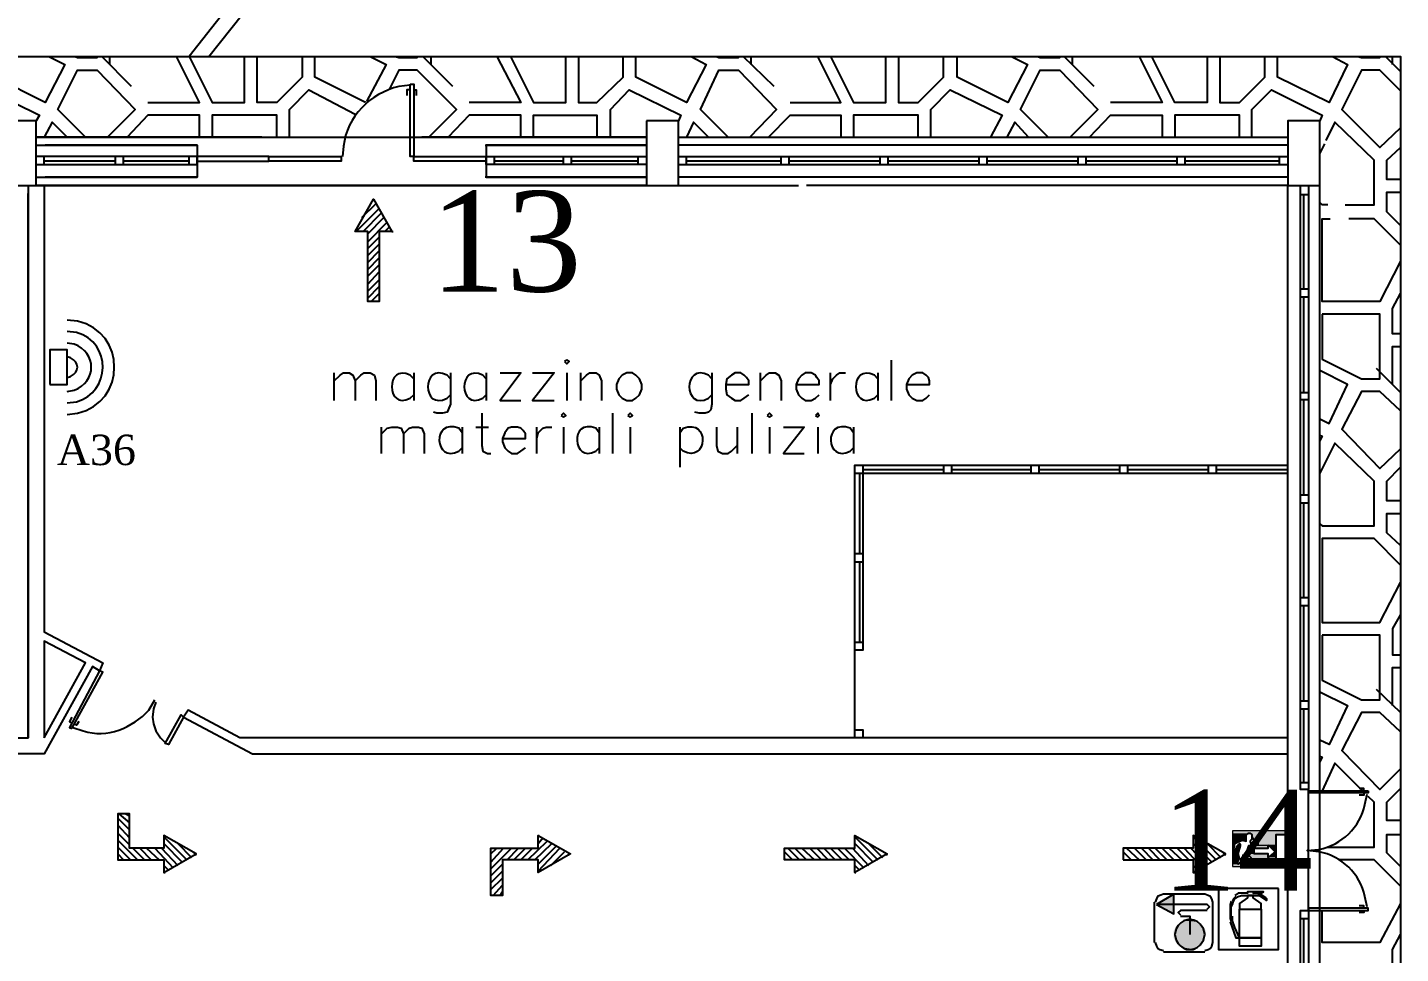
# Model space of a CAD drawing. Header units: millimetres. Extents: x 2592 to 5194, y 1172 to 2359.
# Drawn here: x 2599.987 to 2600.981, y 1177.93 to 1178.601 of the extents above; entities that cross this region are included whole.
import ezdxf

# ---------------------------------------------------------------- set-up
doc = ezdxf.new("R2010")
doc.units = ezdxf.units.MM
for name, color, linetype in [('PDF _Geometria', 7, 'Continuous'), ('PDF _Riempimenti solidi', 3, 'Continuous'), ('PDF _Testo', 7, 'Continuous')]:
    doc.layers.add(name, color=color, linetype=linetype)
doc.styles.add('PDF Times New Roman', font='times.ttf')

msp = doc.modelspace()

# ---------------------------------------------------------------- linework, layer by layer
at = {"layer": 'PDF _Geometria', "color": 8, "lineweight": 25, "true_color": 0x808080}
for points in [[(2598.97275, 1181.22904), (2598.65608, 1181.22904), (2598.65608, 1181.22821), (2598.65608, 1180.34488), (2600.98108, 1180.34488), (2600.98108, 1179.19488), (2598.84442, 1179.19488), (2598.84442, 1178.57988), (2600.98108, 1178.57988), (2600.98108, 1177.43071), (2598.84442, 1177.43071), (2598.84442, 1176.81488), (2598.93775, 1176.81488)], [(2600.10775, 1179.19488), (2600.10775, 1179.13071), (2600.11692, 1179.09154), (2600.18358, 1178.99488), (2600.17192, 1178.86071), (2600.19608, 1178.69654), (2600.10442, 1178.57988), (2600.12108, 1178.54654), (2600.14442, 1178.54654), (2600.14442, 1178.57988)], [(2600.11858, 1178.57988), (2600.20858, 1178.69321), (2600.18358, 1178.86071), (2600.19525, 1178.99488), (2600.12858, 1179.09154), (2600.11942, 1179.13071), (2600.11942, 1179.19488)], [(2600.00275, 1178.57988), (2600.01442, 1178.57404), (2600.00025, 1178.54654), (2599.96358, 1178.56488), (2599.96358, 1178.57988)], [(2600.02192, 1178.57988), (2600.02358, 1178.57904), (2600.03775, 1178.57904), (2600.03775, 1178.57988)], [(2600.06275, 1178.55821), (2600.04108, 1178.57988)], [(2600.04692, 1178.57404), (2600.04692, 1178.57988)], [(2600.07442, 1178.54654), (2600.11192, 1178.54654), (2600.09525, 1178.57988)], [(2600.18608, 1178.57988), (2600.18608, 1178.56488), (2600.16775, 1178.54654), (2600.15358, 1178.54654), (2600.15358, 1178.57988)], [(2600.23192, 1178.54654), (2600.19525, 1178.56488), (2600.19525, 1178.57988)], [(2600.23525, 1178.57988), (2600.24692, 1178.57404), (2600.23275, 1178.54738)], [(2600.25358, 1178.57988), (2600.25608, 1178.57904), (2600.26942, 1178.57904), (2600.26942, 1178.57988)], [(2600.29525, 1178.55821), (2600.27358, 1178.57988)], [(2600.27942, 1178.57404), (2600.27942, 1178.57988)], [(2600.32692, 1178.57988), (2600.34442, 1178.54654), (2600.30692, 1178.54654)], [(2600.33692, 1178.57988), (2600.35358, 1178.54654), (2600.37692, 1178.54654), (2600.37692, 1178.57988)], [(2600.38608, 1178.57988), (2600.38608, 1178.54654), (2600.39942, 1178.54654), (2600.41858, 1178.56488), (2600.41858, 1178.57988)], [(2600.46775, 1178.57988), (2600.47858, 1178.57404), (2600.46442, 1178.54654), (2600.42775, 1178.56488), (2600.42775, 1178.57988)], [(2600.48608, 1178.57988), (2600.48775, 1178.57904), (2600.50192, 1178.57904), (2600.50192, 1178.57988)], [(2600.52775, 1178.55821), (2600.50525, 1178.57988)], [(2600.51108, 1178.57404), (2600.51108, 1178.57988)], [(2600.53942, 1178.54654), (2600.57608, 1178.54654), (2600.55942, 1178.57988)], [(2600.56858, 1178.57988), (2600.58525, 1178.54654), (2600.60858, 1178.54654), (2600.60858, 1178.57988)], [(2600.61775, 1178.57988), (2600.61775, 1178.54654), (2600.63192, 1178.54654), (2600.65025, 1178.56488), (2600.65025, 1178.57988)], [(2600.69942, 1178.57988), (2600.71108, 1178.57404), (2600.69692, 1178.54654), (2600.66025, 1178.56488), (2600.66025, 1178.57988)], [(2600.71858, 1178.57988), (2600.72025, 1178.57904), (2600.73442, 1178.57904), (2600.73442, 1178.57988)], [(2600.75942, 1178.55821), (2600.73775, 1178.57988)], [(2600.74358, 1178.57404), (2600.74358, 1178.57988)], [(2600.79192, 1178.57988), (2600.80858, 1178.54654), (2600.77108, 1178.54654)], [(2600.84108, 1178.57988), (2600.84108, 1178.54654), (2600.81775, 1178.54654), (2600.80108, 1178.57988)], [(2600.85025, 1178.57988), (2600.85025, 1178.54654), (2600.86442, 1178.54654), (2600.88275, 1178.56488), (2600.88275, 1178.57988)], [(2600.93192, 1178.57988), (2600.94275, 1178.57404), (2600.92942, 1178.54654), (2600.89192, 1178.56488), (2600.89192, 1178.57988)], [(2600.95025, 1178.57988), (2600.95275, 1178.57904), (2600.96608, 1178.57904), (2600.96608, 1178.57988)], [(2600.98108, 1178.56904), (2600.97025, 1178.57988)], [(2600.97525, 1178.57404), (2600.97525, 1178.57988)], [(2600.02942, 1178.52154), (2600.00942, 1178.54154), (2600.02358, 1178.56988), (2600.03775, 1178.56988), (2600.06525, 1178.54154), (2600.04525, 1178.52154)], [(2600.27775, 1178.52154), (2600.29775, 1178.54154), (2600.26942, 1178.56988), (2600.25608, 1178.56988), (2600.24942, 1178.55654)], [(2600.49442, 1178.52154), (2600.47442, 1178.54154), (2600.48775, 1178.56988), (2600.50192, 1178.56988), (2600.52942, 1178.54154), (2600.51025, 1178.52154)], [(2600.72608, 1178.52154), (2600.70608, 1178.54154), (2600.72025, 1178.56988), (2600.73442, 1178.56988), (2600.76192, 1178.54154), (2600.74192, 1178.52154)], [(2600.98108, 1178.55488), (2600.96608, 1178.56988), (2600.95275, 1178.56988), (2600.93858, 1178.54154), (2600.96608, 1178.51404), (2600.98108, 1178.52821)], [(2599.94442, 1178.52154), (2599.94442, 1178.54154), (2599.95858, 1178.55571), (2599.99608, 1178.53738), (2599.99358, 1178.53321)], [(2600.17692, 1178.52154), (2600.17692, 1178.54154), (2600.19108, 1178.55571), (2600.22442, 1178.53821)], [(2600.40942, 1178.52154), (2600.40942, 1178.54154), (2600.42275, 1178.55571), (2600.46025, 1178.53738), (2600.45858, 1178.53321)], [(2600.64108, 1178.52154), (2600.64108, 1178.54154), (2600.65525, 1178.55571), (2600.69275, 1178.53738), (2600.68442, 1178.52154)], [(2600.87358, 1178.52154), (2600.87358, 1178.54154), (2600.88775, 1178.55571), (2600.92442, 1178.53738), (2600.92275, 1178.53321)], [(2600.01608, 1178.52154), (2600.00525, 1178.53238), (2599.99942, 1178.52154)], [(2600.11192, 1178.52154), (2600.11192, 1178.53738), (2600.07442, 1178.53738), (2600.05942, 1178.52154)], [(2600.16775, 1178.52154), (2600.16775, 1178.53738), (2600.12108, 1178.53738), (2600.12108, 1178.52154)], [(2600.34442, 1178.52154), (2600.34442, 1178.53738), (2600.30692, 1178.53738), (2600.29192, 1178.52154)], [(2600.35358, 1178.52154), (2600.35358, 1178.53738), (2600.39942, 1178.53738), (2600.39942, 1178.52154)], [(2600.48025, 1178.52154), (2600.46942, 1178.53238), (2600.46442, 1178.52154)], [(2600.52358, 1178.52154), (2600.53942, 1178.53738), (2600.57608, 1178.53738), (2600.57608, 1178.52154)], [(2600.63192, 1178.52154), (2600.63192, 1178.53738), (2600.58525, 1178.53738), (2600.58525, 1178.52154)], [(2600.71192, 1178.52154), (2600.70192, 1178.53238), (2600.69608, 1178.52154)], [(2600.75608, 1178.52154), (2600.77108, 1178.53738), (2600.80858, 1178.53738), (2600.80858, 1178.52154)], [(2600.86442, 1178.52154), (2600.86442, 1178.53738), (2600.81775, 1178.53738), (2600.81775, 1178.52154)], [(2600.94108, 1178.47238), (2600.96192, 1178.47238), (2600.96192, 1178.50488), (2600.93358, 1178.53238), (2600.92692, 1178.51904)], [(2600.92608, 1178.51654), (2600.92275, 1178.50988)], [(2600.98108, 1178.49071), (2600.97108, 1178.49071), (2600.97108, 1178.50488), (2600.98108, 1178.51404)], [(2600.98108, 1178.45738), (2600.97108, 1178.46738), (2600.97108, 1178.48154), (2600.98108, 1178.48154)], [(2600.92858, 1178.47238), (2600.92442, 1178.47238), (2600.92275, 1178.47404)], [(2600.98108, 1178.43154), (2600.96608, 1178.40238), (2600.92442, 1178.40238), (2600.92442, 1178.46238), (2600.93025, 1178.46238)], [(2600.98108, 1178.44321), (2600.96192, 1178.46238), (2600.94358, 1178.46238)], [(2600.98108, 1178.37904), (2600.97525, 1178.37904), (2600.97525, 1178.39738), (2600.98108, 1178.40821)], [(2600.97525, 1178.34238), (2600.97525, 1178.36988), (2600.98108, 1178.36988)], [(2600.92275, 1178.31738), (2600.92942, 1178.31404), (2600.94275, 1178.34238), (2600.92275, 1178.35238)], [(2600.98108, 1178.33654), (2600.96358, 1178.35404)], [(2600.98108, 1178.32321), (2600.96608, 1178.33738), (2600.95275, 1178.33738), (2600.93858, 1178.30988), (2600.96608, 1178.28154), (2600.98108, 1178.29571)], [(2600.92275, 1178.30571), (2600.92442, 1178.30488), (2600.92275, 1178.30154)], [(2600.92275, 1178.24154), (2600.92442, 1178.23988), (2600.96192, 1178.23988), (2600.96192, 1178.27238), (2600.93358, 1178.29988), (2600.92275, 1178.27821)], [(2600.98108, 1178.25821), (2600.97108, 1178.25821), (2600.97108, 1178.27238), (2600.98108, 1178.28238)], [(2600.98108, 1178.22571), (2600.97108, 1178.23488), (2600.97108, 1178.24904), (2600.98108, 1178.24904)], [(2600.98108, 1178.21154), (2600.96192, 1178.23071), (2600.92442, 1178.23071), (2600.92442, 1178.16988), (2600.96608, 1178.16988), (2600.98108, 1178.19904)], [(2600.98108, 1178.17571), (2600.97525, 1178.16571), (2600.97525, 1178.14654), (2600.98108, 1178.14654)], [(2600.97525, 1178.10988), (2600.97525, 1178.13738), (2600.98108, 1178.13738)], [(2600.98108, 1178.10488), (2600.96358, 1178.12154)], [(2600.92275, 1178.11988), (2600.94275, 1178.10988), (2600.92942, 1178.08154), (2600.92275, 1178.08488)], [(2600.98108, 1178.09071), (2600.96608, 1178.10488), (2600.95275, 1178.10488), (2600.93858, 1178.07738), (2600.96608, 1178.04904), (2600.98108, 1178.06404)], [(2600.92275, 1178.07321), (2600.92442, 1178.07238), (2600.92275, 1178.06904)], [(2600.95358, 1178.04821), (2600.93358, 1178.06821), (2600.92442, 1178.04821)], [(2600.92858, 1178.00738), (2600.96192, 1178.00738), (2600.96192, 1178.03988), (2600.95775, 1178.04404)], [(2600.98108, 1178.02654), (2600.97108, 1178.02654), (2600.97108, 1178.03988), (2600.98108, 1178.04988)], [(2600.98108, 1177.99321), (2600.97108, 1178.00321), (2600.97108, 1178.01654), (2600.98108, 1178.01654)], [(2600.98108, 1177.97904), (2600.96192, 1177.99821), (2600.93692, 1177.99821)], [(2600.98108, 1177.96654), (2600.96608, 1177.93821), (2600.92442, 1177.93821), (2600.92442, 1177.96154)], [(2600.98108, 1177.91488), (2600.97525, 1177.91488), (2600.97525, 1177.93321), (2600.98108, 1177.94404)]]:
    msp.add_lwpolyline(points, dxfattribs=at)
at = {"layer": 'PDF _Geometria', "color": 4, "lineweight": 25}
for points in [[(2600.26442, 1178.55904), (2600.25608, 1178.55821)], [(2600.26442, 1178.55571), (2600.26192, 1178.55571), (2600.26192, 1178.55154)], [(2600.26692, 1178.55571), (2600.26858, 1178.55571), (2600.26858, 1178.55154)], [(2600.21608, 1178.51488), (2600.21525, 1178.50738)], [(2599.99358, 1178.50154), (2600.11025, 1178.50154), (2600.11025, 1178.50738), (2600.11025, 1178.50404), (2600.16192, 1178.50404), (2600.16192, 1178.50738), (2600.21442, 1178.50738), (2600.21442, 1178.50404), (2600.16192, 1178.50404)], [(2600.16192, 1178.50738), (2600.11025, 1178.50738), (2599.99358, 1178.50738)], [(2599.99942, 1178.50154), (2599.99942, 1178.50738)], [(2600.05108, 1178.50404), (2599.99942, 1178.50404)], [(2600.05108, 1178.50154), (2600.05108, 1178.50738)], [(2600.05692, 1178.50154), (2600.05692, 1178.50738)], [(2600.10442, 1178.50404), (2600.05692, 1178.50404)], [(2600.10442, 1178.50154), (2600.10442, 1178.50738)], [(2600.43525, 1178.50154), (2600.31942, 1178.50154), (2600.31942, 1178.50738), (2600.43525, 1178.50738)], [(2600.32525, 1178.50154), (2600.32525, 1178.50738)], [(2600.37525, 1178.50404), (2600.32525, 1178.50404)], [(2600.37525, 1178.50154), (2600.37525, 1178.50738)], [(2600.38108, 1178.50154), (2600.38108, 1178.50738)], [(2600.42942, 1178.50404), (2600.38108, 1178.50404)], [(2600.42942, 1178.50154), (2600.42942, 1178.50738)], [(2600.45858, 1178.50738), (2600.89942, 1178.50738)], [(2600.45858, 1178.50154), (2600.89942, 1178.50154)], [(2600.46442, 1178.50154), (2600.46442, 1178.50738)], [(2600.53275, 1178.50404), (2600.46442, 1178.50404)], [(2600.53275, 1178.50154), (2600.53275, 1178.50738)], [(2600.53858, 1178.50154), (2600.53858, 1178.50738)], [(2600.60442, 1178.50404), (2600.53858, 1178.50404)], [(2600.60442, 1178.50154), (2600.60442, 1178.50738)], [(2600.61025, 1178.50154), (2600.61025, 1178.50738)], [(2600.67608, 1178.50404), (2600.61025, 1178.50404)], [(2600.67608, 1178.50154), (2600.67608, 1178.50738)], [(2600.68192, 1178.50154), (2600.68192, 1178.50738)], [(2600.74775, 1178.50404), (2600.68192, 1178.50404)], [(2600.74775, 1178.50154), (2600.74775, 1178.50738)], [(2600.75358, 1178.50154), (2600.75358, 1178.50738)], [(2600.81942, 1178.50404), (2600.75358, 1178.50404)], [(2600.81942, 1178.50154), (2600.81942, 1178.50738)], [(2600.82525, 1178.50154), (2600.82525, 1178.50738)], [(2600.89358, 1178.50404), (2600.82525, 1178.50404)], [(2600.89358, 1178.50154), (2600.89358, 1178.50738)], [(2600.91442, 1178.48654), (2600.91442, 1178.04904), (2600.90858, 1178.04904), (2600.90858, 1178.48654)], [(2600.90858, 1178.47988), (2600.91442, 1178.47988)], [(2600.91108, 1178.41154), (2600.91108, 1178.47988)], [(2600.90858, 1178.41154), (2600.91442, 1178.41154)], [(2600.90858, 1178.40571), (2600.91442, 1178.40571)], [(2600.91108, 1178.33654), (2600.91108, 1178.40571)], [(2600.90858, 1178.33654), (2600.91442, 1178.33654)], [(2600.90858, 1178.33154), (2600.91442, 1178.33154)], [(2600.91108, 1178.26238), (2600.91108, 1178.33154)], [(2600.90858, 1178.26238), (2600.91442, 1178.26238)], [(2600.90858, 1178.25654), (2600.91442, 1178.25654)], [(2600.91108, 1178.18821), (2600.91108, 1178.25654)], [(2600.90858, 1178.18821), (2600.91442, 1178.18821)], [(2600.90858, 1178.18238), (2600.91442, 1178.18238)], [(2600.91108, 1178.11321), (2600.91108, 1178.18238)], [(2600.07525, 1178.10654), (2600.07942, 1178.11404)], [(2600.08025, 1178.11238), (2600.07858, 1178.10738), (2600.07775, 1178.10154), (2600.07858, 1178.09654), (2600.08025, 1178.09154), (2600.08358, 1178.08654), (2600.08692, 1178.08321)], [(2600.90858, 1178.11321), (2600.91442, 1178.11321)], [(2600.01942, 1178.10154), (2600.01775, 1178.09821), (2600.01942, 1178.09738)], [(2600.90858, 1178.10738), (2600.91442, 1178.10738)], [(2600.91108, 1178.05404), (2600.91108, 1178.10738)], [(2600.02025, 1178.09404), (2600.02775, 1178.09154)], [(2600.02442, 1178.09821), (2600.02275, 1178.09571), (2600.02108, 1178.09654)], [(2600.90858, 1178.05404), (2600.91442, 1178.05404)], [(2600.95442, 1178.04821), (2600.95442, 1178.04988), (2600.95108, 1178.04988)], [(2600.95442, 1178.04654), (2600.95442, 1178.04488), (2600.95108, 1178.04488)], [(2600.95525, 1178.03821), (2600.95692, 1178.04571)], [(2600.92192, 1178.00404), (2600.91358, 1178.00488), (2600.92192, 1178.00571)], [(2600.95692, 1177.96404), (2600.95525, 1177.97154)], [(2600.90858, 1177.52321), (2600.90858, 1177.96154), (2600.91442, 1177.96154), (2600.95775, 1177.96154), (2600.95775, 1177.96321), (2600.91442, 1177.96321), (2600.91442, 1177.96154), (2600.91442, 1177.52321)], [(2600.95442, 1177.96321), (2600.95442, 1177.96488), (2600.95108, 1177.96488)], [(2600.95442, 1177.96154), (2600.95442, 1177.95988), (2600.95108, 1177.95988)], [(2600.90858, 1177.95571), (2600.91442, 1177.95571)], [(2600.91108, 1177.88988), (2600.91108, 1177.95571)]]:
    msp.add_lwpolyline(points, dxfattribs=at)
for points in [[(2600.26442, 1178.55988), (2600.26692, 1178.55988), (2600.26692, 1178.50738), (2600.26442, 1178.50738)], [(2600.26692, 1178.50738), (2600.31942, 1178.50738), (2600.31942, 1178.50404), (2600.26692, 1178.50404)], [(2600.01942, 1178.09321), (2600.04192, 1178.13404), (2600.03942, 1178.13488), (2600.01775, 1178.09404)], [(2600.10025, 1178.10154), (2600.08942, 1178.08154), (2600.08692, 1178.08238), (2600.09858, 1178.10321)], [(2600.95775, 1178.04821), (2600.95775, 1178.04654), (2600.91442, 1178.04654), (2600.91442, 1178.04821)]]:
    msp.add_lwpolyline(points, close=True, dxfattribs=at)
at = {"layer": 'PDF _Geometria', "lineweight": 25}
for points in [[(2599.97108, 1178.48654), (2599.99358, 1178.48654), (2599.99358, 1178.53321), (2599.97108, 1178.53321), (2599.97108, 1178.48654), (2599.52942, 1178.48654), (2599.52942, 1178.53321), (2599.50608, 1178.53321), (2599.50608, 1178.48654), (2599.34358, 1178.48654), (2599.34358, 1178.52154), (2599.50608, 1178.52154)], [(2600.92275, 1177.52321), (2600.92275, 1178.48654), (2600.92275, 1178.53321), (2600.89942, 1178.53321), (2600.89942, 1178.48654), (2600.55108, 1178.48654)], [(2600.15692, 1178.52154), (2599.99358, 1178.52154), (2600.43525, 1178.52154), (2600.27275, 1178.52154)], [(2600.45858, 1178.52154), (2600.89942, 1178.52154)], [(2599.99358, 1178.51571), (2600.11025, 1178.51571), (2600.11025, 1178.49238)], [(2600.11025, 1178.51571), (2600.00025, 1178.51571)], [(2600.31858, 1178.51571), (2600.43525, 1178.51571), (2600.31942, 1178.51571), (2600.31942, 1178.49238), (2600.43525, 1178.49238), (2600.31858, 1178.49238)], [(2600.89942, 1178.51571), (2600.45858, 1178.51571)], [(2599.99358, 1178.49238), (2600.11025, 1178.49238), (2600.00025, 1178.49238)], [(2600.89942, 1178.49238), (2600.45858, 1178.49238)], [(2599.99942, 1178.48654), (2599.99942, 1178.16321), (2600.04192, 1178.14071), (2600.03942, 1178.13488), (2600.03442, 1178.13821), (2599.99942, 1178.07488), (2599.51108, 1178.07488), (2599.46192, 1178.10154), (2599.46442, 1178.10654), (2599.50192, 1178.08654), (2599.98775, 1178.08654)], [(2599.98775, 1178.48654), (2599.98775, 1178.08654), (2599.98775, 1178.48071)], [(2600.45858, 1177.52321), (2600.89942, 1177.52321), (2600.89942, 1178.48654), (2600.92275, 1178.48654)], [(2600.45858, 1178.48654), (2600.54525, 1178.48654)], [(2600.61275, 1178.33071), (2600.61275, 1178.35988)], [(2600.20942, 1178.33071), (2600.20942, 1178.35071)], [(2600.20942, 1178.34488), (2600.21358, 1178.34904), (2600.21608, 1178.35071), (2600.22025, 1178.35071), (2600.22275, 1178.34904), (2600.22442, 1178.34488), (2600.22442, 1178.33071)], [(2600.22442, 1178.34488), (2600.22858, 1178.34904), (2600.23108, 1178.35071), (2600.23525, 1178.35071), (2600.23858, 1178.34904), (2600.23942, 1178.34488), (2600.23942, 1178.33071)], [(2600.26692, 1178.34654), (2600.26442, 1178.34904)], [(2600.26692, 1178.35071), (2600.26692, 1178.33071)], [(2600.29358, 1178.35071), (2600.29358, 1178.32821), (2600.29192, 1178.32404), (2600.29108, 1178.32238), (2600.28775, 1178.32154), (2600.28358, 1178.32154), (2600.28108, 1178.32238)], [(2600.29358, 1178.34654), (2600.29108, 1178.34904)], [(2600.31942, 1178.34654), (2600.31692, 1178.34904)], [(2600.31942, 1178.35071), (2600.31942, 1178.33071)], [(2600.32942, 1178.35071), (2600.34442, 1178.35071), (2600.32942, 1178.33071), (2600.34442, 1178.33071)], [(2600.35275, 1178.35071), (2600.36858, 1178.35071), (2600.35275, 1178.33071), (2600.36858, 1178.33071)], [(2600.37775, 1178.35071), (2600.37775, 1178.33071)], [(2600.38775, 1178.33071), (2600.38775, 1178.35071)], [(2600.38775, 1178.34488), (2600.39192, 1178.34904), (2600.39442, 1178.35071), (2600.39858, 1178.35071), (2600.40108, 1178.34904), (2600.40275, 1178.34488), (2600.40275, 1178.33071)], [(2600.48275, 1178.35071), (2600.48275, 1178.32821), (2600.48192, 1178.32404), (2600.48025, 1178.32238), (2600.47775, 1178.32154), (2600.47358, 1178.32154), (2600.47025, 1178.32238)], [(2600.48275, 1178.34654), (2600.48025, 1178.34904)], [(2600.49275, 1178.34238), (2600.50942, 1178.34238), (2600.50942, 1178.34488), (2600.50775, 1178.34738), (2600.50608, 1178.34904), (2600.50358, 1178.35071), (2600.49942, 1178.35071), (2600.49692, 1178.34904), (2600.49358, 1178.34654), (2600.49275, 1178.34238), (2600.49275, 1178.33904), (2600.49358, 1178.33488), (2600.49692, 1178.33238), (2600.49942, 1178.33071), (2600.50358, 1178.33071), (2600.50608, 1178.33238), (2600.50942, 1178.33488)], [(2600.51775, 1178.33071), (2600.51775, 1178.35071)], [(2600.51775, 1178.34488), (2600.52192, 1178.34904), (2600.52442, 1178.35071), (2600.52858, 1178.35071), (2600.53108, 1178.34904), (2600.53275, 1178.34488), (2600.53275, 1178.33071)], [(2600.54358, 1178.34238), (2600.56025, 1178.34238), (2600.56025, 1178.34488), (2600.55858, 1178.34738), (2600.55775, 1178.34904), (2600.55442, 1178.35071), (2600.55025, 1178.35071), (2600.54775, 1178.34904), (2600.54525, 1178.34654), (2600.54358, 1178.34238), (2600.54358, 1178.33904), (2600.54525, 1178.33488), (2600.54775, 1178.33238), (2600.55025, 1178.33071), (2600.55442, 1178.33071), (2600.55775, 1178.33238), (2600.56025, 1178.33488)], [(2600.56858, 1178.33071), (2600.56858, 1178.35071)], [(2600.56858, 1178.34238), (2600.57025, 1178.34654), (2600.57275, 1178.34904), (2600.57525, 1178.35071), (2600.57942, 1178.35071)], [(2600.60275, 1178.34654), (2600.60025, 1178.34904)], [(2600.60275, 1178.35071), (2600.60275, 1178.33071)], [(2600.62358, 1178.34238), (2600.64025, 1178.34238), (2600.64025, 1178.34488), (2600.63942, 1178.34738), (2600.63775, 1178.34904), (2600.63525, 1178.35071), (2600.63108, 1178.35071), (2600.62775, 1178.34904), (2600.62525, 1178.34654), (2600.62358, 1178.34238), (2600.62358, 1178.33904), (2600.62525, 1178.33488), (2600.62775, 1178.33238), (2600.63108, 1178.33071), (2600.63525, 1178.33071), (2600.63775, 1178.33238), (2600.64025, 1178.33488)], [(2600.26442, 1178.33238), (2600.26692, 1178.33488)], [(2600.29108, 1178.33238), (2600.29358, 1178.33488)], [(2600.31692, 1178.33238), (2600.31942, 1178.33488)], [(2600.48025, 1178.33238), (2600.48275, 1178.33488)], [(2600.60025, 1178.33238), (2600.60275, 1178.33488)], [(2600.31608, 1178.32154), (2600.31608, 1178.29821), (2600.31692, 1178.29404), (2600.32025, 1178.29238), (2600.32275, 1178.29238)], [(2600.41108, 1178.29238), (2600.41108, 1178.32154)], [(2600.51192, 1178.29238), (2600.51192, 1178.32154)], [(2600.24358, 1178.29238), (2600.24358, 1178.31154)], [(2600.24358, 1178.30654), (2600.24775, 1178.31071), (2600.25108, 1178.31154), (2600.25525, 1178.31154), (2600.25775, 1178.31071), (2600.25942, 1178.30654), (2600.25942, 1178.29238)], [(2600.25942, 1178.30654), (2600.26358, 1178.31071), (2600.26608, 1178.31154), (2600.27025, 1178.31154), (2600.27275, 1178.31071), (2600.27442, 1178.30654), (2600.27442, 1178.29238)], [(2600.30192, 1178.30738), (2600.29942, 1178.31071)], [(2600.30192, 1178.31154), (2600.30192, 1178.29238)], [(2600.31192, 1178.31154), (2600.32108, 1178.31154)], [(2600.33108, 1178.30321), (2600.34775, 1178.30321), (2600.34775, 1178.30654), (2600.34608, 1178.30904), (2600.34442, 1178.31071), (2600.34192, 1178.31154), (2600.33775, 1178.31154), (2600.33525, 1178.31071), (2600.33275, 1178.30738), (2600.33108, 1178.30321), (2600.33108, 1178.30071), (2600.33275, 1178.29654), (2600.33525, 1178.29404), (2600.33775, 1178.29238), (2600.34192, 1178.29238), (2600.34442, 1178.29404), (2600.34775, 1178.29654)], [(2600.35608, 1178.29238), (2600.35608, 1178.31154)], [(2600.35608, 1178.30321), (2600.35692, 1178.30738), (2600.36025, 1178.31071), (2600.36275, 1178.31154), (2600.36692, 1178.31154)], [(2600.37525, 1178.31154), (2600.37525, 1178.29238)], [(2600.40108, 1178.30738), (2600.39858, 1178.31071)], [(2600.40108, 1178.31154), (2600.40108, 1178.29238)], [(2600.42358, 1178.31154), (2600.42358, 1178.29238)], [(2600.45942, 1178.31154), (2600.45942, 1178.28238)], [(2600.45942, 1178.30738), (2600.46192, 1178.31071)], [(2600.48608, 1178.31154), (2600.48608, 1178.29821), (2600.48692, 1178.29404), (2600.49025, 1178.29238), (2600.49442, 1178.29238), (2600.49692, 1178.29404), (2600.50108, 1178.29821)], [(2600.50108, 1178.31154), (2600.50108, 1178.29238)], [(2600.52442, 1178.31154), (2600.52442, 1178.29238)], [(2600.53442, 1178.31154), (2600.54942, 1178.31154), (2600.53442, 1178.29238), (2600.54942, 1178.29238)], [(2600.55942, 1178.31154), (2600.55942, 1178.29238)], [(2600.58525, 1178.30738), (2600.58275, 1178.31071)], [(2600.58525, 1178.31154), (2600.58525, 1178.29238)], [(2600.29942, 1178.29404), (2600.30192, 1178.29654)], [(2600.39858, 1178.29404), (2600.40108, 1178.29654)], [(2600.46192, 1178.29404), (2600.45942, 1178.29654)], [(2600.58275, 1178.29404), (2600.58525, 1178.29654)], [(2600.58608, 1178.08654), (2600.58608, 1178.28404), (2600.89942, 1178.28404)], [(2600.59192, 1178.28404), (2600.59192, 1178.14988), (2600.58608, 1178.14988)], [(2600.59192, 1178.28071), (2600.65025, 1178.28071)], [(2600.65025, 1178.28404), (2600.65025, 1178.27821)], [(2600.65608, 1178.28404), (2600.65608, 1178.27821)], [(2600.65608, 1178.28071), (2600.71358, 1178.28071)], [(2600.71358, 1178.28404), (2600.71358, 1178.27821)], [(2600.71942, 1178.28404), (2600.71942, 1178.27821)], [(2600.71942, 1178.28071), (2600.77775, 1178.28071)], [(2600.77775, 1178.28404), (2600.77775, 1178.27821)], [(2600.78358, 1178.28404), (2600.78358, 1178.27821)], [(2600.78358, 1178.28071), (2600.84192, 1178.28071)], [(2600.84192, 1178.28404), (2600.84192, 1178.27821)], [(2600.84775, 1178.28404), (2600.84775, 1178.27821)], [(2600.84775, 1178.28071), (2600.89942, 1178.28071)], [(2600.58608, 1178.27821), (2600.89942, 1178.27821)], [(2600.58942, 1178.27821), (2600.58942, 1178.21988)], [(2600.58608, 1178.21988), (2600.59192, 1178.21988)], [(2600.58608, 1178.21404), (2600.59192, 1178.21404)], [(2600.58942, 1178.21404), (2600.58942, 1178.15571)], [(2600.58608, 1178.15571), (2600.59192, 1178.15571)], [(2600.89942, 1178.08654), (2600.14108, 1178.08654), (2600.10358, 1178.10654), (2600.10025, 1178.10154), (2600.15025, 1178.07488), (2600.89942, 1178.07488)], [(2600.58608, 1178.09238), (2600.59192, 1178.09238), (2600.59192, 1178.08654)], [(2600.91442, 1177.96154), (2600.91442, 1178.04904)]]:
    msp.add_lwpolyline(points, dxfattribs=at)
for points in [[(2600.43525, 1178.53321), (2600.43525, 1178.48654), (2600.45858, 1178.48654), (2600.45858, 1178.53321)], [(2600.43525, 1178.48654), (2599.99358, 1178.48654)], [(2600.37608, 1178.35904), (2600.37775, 1178.35738), (2600.37942, 1178.35904), (2600.37775, 1178.35988)], [(2600.42108, 1178.35071), (2600.41775, 1178.34904), (2600.41525, 1178.34654), (2600.41358, 1178.34238), (2600.41358, 1178.33904), (2600.41525, 1178.33488), (2600.41775, 1178.33238), (2600.42108, 1178.33071), (2600.42525, 1178.33071), (2600.42775, 1178.33238), (2600.43025, 1178.33488), (2600.43192, 1178.33904), (2600.43192, 1178.34238), (2600.43025, 1178.34654), (2600.42775, 1178.34904), (2600.42525, 1178.35071)], [(2600.37358, 1178.31988), (2600.37525, 1178.31904), (2600.37692, 1178.31988), (2600.37525, 1178.32154)], [(2600.42192, 1178.31988), (2600.42358, 1178.31904), (2600.42525, 1178.31988), (2600.42358, 1178.32154)], [(2600.52275, 1178.31988), (2600.52442, 1178.31904), (2600.52608, 1178.31988), (2600.52442, 1178.32154)], [(2600.55775, 1178.31988), (2600.55942, 1178.31904), (2600.56025, 1178.31988), (2600.55942, 1178.32154)], [(2599.99942, 1178.08654), (2600.02942, 1178.14071), (2599.99942, 1178.15654)]]:
    msp.add_lwpolyline(points, close=True, dxfattribs=at)
at = {"layer": 'PDF _Geometria', "color": 3, "lineweight": 25}
for points in [[(2600.24192, 1178.45321), (2600.24192, 1178.40238), (2600.23358, 1178.40238), (2600.23358, 1178.45321), (2600.22442, 1178.45321), (2600.23775, 1178.47654), (2600.25108, 1178.45321)], [(2600.08608, 1177.99821), (2600.08608, 1177.98904), (2600.10942, 1178.00238), (2600.08608, 1178.01571), (2600.08608, 1178.00654), (2600.06108, 1178.00654), (2600.06108, 1178.03154), (2600.05275, 1178.03154), (2600.05275, 1177.99821)], [(2600.35692, 1178.00654), (2600.35692, 1178.01571), (2600.38025, 1178.00238), (2600.35692, 1177.98904), (2600.35692, 1177.99821), (2600.33108, 1177.99821), (2600.33108, 1177.97238), (2600.32275, 1177.97238), (2600.32275, 1178.00654)], [(2600.58608, 1177.99821), (2600.53525, 1177.99821), (2600.53525, 1178.00654), (2600.58608, 1178.00654), (2600.58608, 1178.01571), (2600.60942, 1178.00238), (2600.58608, 1177.98904)], [(2600.78025, 1177.99821), (2600.83108, 1177.99821), (2600.83108, 1177.98904), (2600.85442, 1178.00238), (2600.83108, 1178.01571), (2600.83108, 1178.00654), (2600.78025, 1178.00654)], [(2600.87192, 1178.01154), (2600.87275, 1178.00988), (2600.87358, 1178.00904), (2600.87775, 1178.01071), (2600.87775, 1178.00904), (2600.87442, 1178.00821), (2600.87108, 1178.00821), (2600.86942, 1178.00321), (2600.87275, 1177.99988), (2600.87275, 1177.99488), (2600.87025, 1177.99488), (2600.87025, 1177.99904), (2600.86692, 1178.00154), (2600.86692, 1177.99821), (2600.86358, 1177.99488), (2600.86275, 1177.99571), (2600.86442, 1177.99904), (2600.86358, 1178.00238), (2600.86525, 1178.00821), (2600.86525, 1178.00904), (2600.86442, 1178.00988), (2600.86275, 1178.00821), (2600.86108, 1178.00488), (2600.86025, 1178.00488), (2600.86108, 1178.00988), (2600.86442, 1178.01154), (2600.86692, 1178.01238), (2600.86942, 1178.01154), (2600.86942, 1178.01654), (2600.87108, 1178.01738), (2600.87192, 1178.01738), (2600.87358, 1178.01654), (2600.87358, 1178.01488), (2600.87442, 1178.01321), (2600.87358, 1178.01404), (2600.87358, 1178.01321)], [(2600.89942, 1177.99571), (2600.89108, 1177.99571), (2600.89108, 1178.01654), (2600.89942, 1178.01654)], [(2600.88525, 1178.00904), (2600.89025, 1178.00404), (2600.88525, 1177.99988), (2600.88525, 1178.00238), (2600.87525, 1178.00238), (2600.87525, 1178.00654), (2600.88525, 1178.00654)]]:
    msp.add_lwpolyline(points, close=True, dxfattribs=at)
for points in [[(2600.22525, 1178.45321), (2600.24192, 1178.46988)], [(2600.22942, 1178.46321), (2600.23942, 1178.47321)], [(2600.23692, 1178.47488), (2600.23775, 1178.47654)], [(2600.23025, 1178.45321), (2600.24358, 1178.46654)], [(2600.23358, 1178.45154), (2600.24525, 1178.46321)], [(2600.23358, 1178.44571), (2600.24775, 1178.45988)], [(2600.23358, 1178.44071), (2600.24192, 1178.44904)], [(2600.24608, 1178.45321), (2600.24942, 1178.45654)], [(2600.25108, 1178.45321), (2600.25192, 1178.45321)], [(2600.23358, 1178.43571), (2600.24192, 1178.44404)], [(2600.23358, 1178.43071), (2600.24192, 1178.43904)], [(2600.23358, 1178.42571), (2600.24192, 1178.43404)], [(2600.23358, 1178.42071), (2600.24192, 1178.42904)], [(2600.23358, 1178.41488), (2600.24192, 1178.42404)], [(2600.23358, 1178.40988), (2600.24192, 1178.41821)], [(2600.23358, 1178.40488), (2600.24192, 1178.41321)], [(2600.23608, 1178.40238), (2600.24192, 1178.40821)], [(2600.24108, 1178.40238), (2600.24192, 1178.40321)], [(2600.05358, 1178.03154), (2600.06108, 1178.02488)], [(2600.05858, 1178.03154), (2600.06108, 1178.02988)], [(2600.05275, 1178.02821), (2600.06108, 1178.01988)], [(2600.05275, 1178.02321), (2600.06108, 1178.01404)], [(2600.05275, 1178.01738), (2600.06108, 1178.00904)], [(2600.05275, 1178.01238), (2600.06692, 1177.99821)], [(2600.08608, 1178.01488), (2600.10275, 1177.99821)], [(2600.34942, 1177.99821), (2600.36358, 1178.01154)], [(2600.35692, 1178.01571), (2600.35775, 1178.01571)], [(2600.35692, 1178.00988), (2600.36025, 1178.01404)], [(2600.58608, 1178.01488), (2600.60275, 1177.99821)], [(2600.83108, 1178.01488), (2600.84775, 1177.99821)], [(2600.05275, 1178.00738), (2600.06192, 1177.99821)], [(2600.05275, 1178.00238), (2600.05692, 1177.99821)], [(2600.06358, 1178.00654), (2600.07192, 1177.99821)], [(2600.06858, 1178.00654), (2600.07692, 1177.99821)], [(2600.07358, 1178.00654), (2600.08275, 1177.99821)], [(2600.07942, 1178.00654), (2600.09275, 1177.99238)], [(2600.08442, 1178.00654), (2600.09608, 1177.99404)], [(2600.08608, 1178.00988), (2600.09942, 1177.99654)], [(2600.09608, 1178.00988), (2600.10608, 1177.99988)], [(2600.10775, 1178.00321), (2600.10942, 1178.00154)], [(2600.32275, 1178.00238), (2600.32692, 1178.00654)], [(2600.32275, 1177.99154), (2600.33775, 1178.00654)], [(2600.32275, 1177.99654), (2600.33192, 1178.00654)], [(2600.33442, 1177.99821), (2600.34275, 1178.00654)], [(2600.33942, 1177.99821), (2600.34775, 1178.00654)], [(2600.34442, 1177.99821), (2600.35275, 1178.00654)], [(2600.35442, 1177.99821), (2600.36692, 1178.00988)], [(2600.35692, 1177.99488), (2600.37025, 1178.00821)], [(2600.35692, 1177.98988), (2600.37275, 1178.00654)], [(2600.36608, 1177.99404), (2600.37608, 1178.00404)], [(2600.37858, 1178.00154), (2600.37942, 1178.00238)], [(2600.53525, 1178.00404), (2600.54108, 1177.99821)], [(2600.53775, 1178.00654), (2600.54608, 1177.99821)], [(2600.54275, 1178.00654), (2600.55108, 1177.99821)], [(2600.54775, 1178.00654), (2600.55692, 1177.99821)], [(2600.55358, 1178.00654), (2600.56192, 1177.99821)], [(2600.55858, 1178.00654), (2600.56692, 1177.99821)], [(2600.56358, 1178.00654), (2600.57192, 1177.99821)], [(2600.56858, 1178.00654), (2600.57692, 1177.99821)], [(2600.57358, 1178.00654), (2600.58192, 1177.99821)], [(2600.57858, 1178.00654), (2600.59275, 1177.99238)], [(2600.58442, 1178.00654), (2600.59608, 1177.99404)], [(2600.58608, 1178.00988), (2600.59942, 1177.99654)], [(2600.59608, 1178.00988), (2600.60608, 1177.99988)], [(2600.60775, 1178.00321), (2600.60942, 1178.00154)], [(2600.78025, 1178.00404), (2600.78608, 1177.99821)], [(2600.78275, 1178.00654), (2600.79192, 1177.99821)], [(2600.78858, 1178.00654), (2600.79692, 1177.99821)], [(2600.79358, 1178.00654), (2600.80192, 1177.99821)], [(2600.79858, 1178.00654), (2600.80692, 1177.99821)], [(2600.80358, 1178.00654), (2600.81192, 1177.99821)], [(2600.80858, 1178.00654), (2600.81692, 1177.99821)], [(2600.81358, 1178.00654), (2600.82275, 1177.99821)], [(2600.81942, 1178.00654), (2600.82775, 1177.99821)], [(2600.82442, 1178.00654), (2600.83775, 1177.99238)], [(2600.82942, 1178.00654), (2600.84108, 1177.99404)], [(2600.83108, 1178.00988), (2600.84442, 1177.99654)], [(2600.84108, 1178.00988), (2600.85108, 1177.99988)], [(2600.85275, 1178.00321), (2600.85442, 1178.00154)], [(2600.08608, 1177.99404), (2600.08942, 1177.99071)], [(2600.32275, 1177.98654), (2600.33108, 1177.99488)], [(2600.53525, 1177.99904), (2600.53608, 1177.99821)], [(2600.58608, 1177.99404), (2600.58942, 1177.99071)], [(2600.78025, 1177.99904), (2600.78108, 1177.99821)], [(2600.83108, 1177.99404), (2600.83442, 1177.99071)], [(2600.08608, 1177.98904), (2600.08692, 1177.98904)], [(2600.32275, 1177.98154), (2600.33108, 1177.98988)], [(2600.32275, 1177.97654), (2600.33108, 1177.98488)], [(2600.58608, 1177.98904), (2600.58692, 1177.98904)], [(2600.83108, 1177.98904), (2600.83192, 1177.98904)], [(2600.32442, 1177.97238), (2600.33108, 1177.97988)], [(2600.32942, 1177.97238), (2600.33108, 1177.97488)]]:
    msp.add_lwpolyline(points, dxfattribs=at)
at = {"layer": 'PDF _Geometria', "color": 6, "lineweight": 25}
for points in [[(2600.02358, 1178.38821), (2600.01608, 1178.38904)], [(2600.02275, 1178.37988), (2600.01608, 1178.38071)], [(2600.02108, 1178.37154), (2600.01608, 1178.37238)], [(2600.01858, 1178.36154), (2600.01608, 1178.36238)], [(2600.01608, 1178.34738), (2600.01858, 1178.34821)], [(2600.01608, 1178.33738), (2600.02108, 1178.33821)], [(2600.01608, 1178.32904), (2600.02275, 1178.32988)], [(2600.01608, 1178.32071), (2600.02358, 1178.32154)]]:
    msp.add_lwpolyline(points, dxfattribs=at)
at = {"layer": 'PDF _Geometria', "color": 8, "lineweight": 25, "true_color": 0x808080}
for points in [[(2600.92442, 1178.39321), (2600.92442, 1178.36071), (2600.95275, 1178.34654), (2600.96608, 1178.34654), (2600.96608, 1178.39321)], [(2600.92442, 1178.16071), (2600.92442, 1178.12821), (2600.95275, 1178.11404), (2600.96608, 1178.11404), (2600.96608, 1178.16071)]]:
    msp.add_lwpolyline(points, close=True, dxfattribs=at)
at = {"layer": 'PDF _Geometria', "color": 6, "lineweight": 25}
msp.add_lwpolyline([(2600.00358, 1178.34238), (2600.01608, 1178.34238), (2600.01608, 1178.36738), (2600.00358, 1178.36738)], close=True, dxfattribs=at)
at = {"layer": 'PDF _Geometria', "color": 3, "lineweight": 0}
msp.add_lwpolyline([(2600.90275, 1178.01904), (2600.85942, 1178.01904), (2600.85942, 1177.99321), (2600.90275, 1177.99321)], close=True, dxfattribs=at)
at = {"layer": 'PDF _Geometria', "color": 1, "lineweight": 25}
for points in [[(2600.83942, 1177.93238), (2600.84192, 1177.93321), (2600.84358, 1177.93404), (2600.84442, 1177.93571), (2600.84525, 1177.93821), (2600.84525, 1177.96738), (2600.84442, 1177.96988), (2600.84358, 1177.97154), (2600.84192, 1177.97238), (2600.83942, 1177.97321), (2600.80942, 1177.97321), (2600.80692, 1177.97238), (2600.80525, 1177.97154), (2600.80442, 1177.96988), (2600.80358, 1177.96738)], [(2600.80275, 1177.96738), (2600.80275, 1177.93821)], [(2600.84108, 1177.96238), (2600.84275, 1177.96404), (2600.84108, 1177.96571), (2600.80442, 1177.96571)], [(2600.84108, 1177.96154), (2600.82192, 1177.96154), (2600.82025, 1177.95988), (2600.82192, 1177.95821)], [(2600.82192, 1177.95738), (2600.82858, 1177.95738), (2600.82858, 1177.94404)], [(2600.83608, 1177.93654), (2600.83858, 1177.93988), (2600.83942, 1177.94404), (2600.83858, 1177.94821), (2600.83608, 1177.95154)], [(2600.81858, 1177.94821), (2600.81775, 1177.94404), (2600.81858, 1177.93988)], [(2600.80358, 1177.93821), (2600.80442, 1177.93571), (2600.80525, 1177.93404), (2600.80692, 1177.93321), (2600.80942, 1177.93238)], [(2600.80942, 1177.93154), (2600.83942, 1177.93154)]]:
    msp.add_lwpolyline(points, dxfattribs=at)
msp.add_lwpolyline([(2600.80442, 1177.96571), (2600.81692, 1177.95904), (2600.81692, 1177.97321)], close=True, dxfattribs=at)
at = {"layer": 'PDF _Geometria', "color": 1, "lineweight": 25, "true_color": 0xf00000}
for points in [[(2600.89275, 1177.97738), (2600.84942, 1177.97738), (2600.84942, 1177.93321), (2600.89275, 1177.93321)], [(2600.87025, 1177.97238), (2600.87025, 1177.97071), (2600.86442, 1177.96654), (2600.86442, 1177.96238), (2600.88025, 1177.96238), (2600.88025, 1177.96654), (2600.87442, 1177.97071), (2600.87442, 1177.97238)], [(2600.86442, 1177.96238), (2600.88025, 1177.96238), (2600.88025, 1177.94154), (2600.86442, 1177.94154)], [(2600.86442, 1177.94154), (2600.88025, 1177.94154), (2600.88025, 1177.93571), (2600.86442, 1177.93571)]]:
    msp.add_lwpolyline(points, close=True, dxfattribs=at)
for points in [[(2600.85858, 1177.95738), (2600.85858, 1177.96404), (2600.85942, 1177.96571), (2600.86025, 1177.96821), (2600.86108, 1177.96988), (2600.86192, 1177.97071), (2600.86358, 1177.97154), (2600.86608, 1177.97238), (2600.87858, 1177.97238), (2600.88358, 1177.96904), (2600.88442, 1177.96904), (2600.88442, 1177.96988), (2600.88358, 1177.97071), (2600.87942, 1177.97321), (2600.87442, 1177.97404), (2600.88025, 1177.97404), (2600.88192, 1177.97488), (2600.87025, 1177.97488), (2600.87025, 1177.97404), (2600.86525, 1177.97404), (2600.86358, 1177.97404), (2600.86108, 1177.97238)], [(2600.86192, 1177.97154), (2600.86025, 1177.96988), (2600.85942, 1177.96821)], [(2600.85858, 1177.96821), (2600.85775, 1177.96571), (2600.85775, 1177.96404)], [(2600.85775, 1177.96488), (2600.85775, 1177.95738), (2600.85775, 1177.95571), (2600.85858, 1177.95321)], [(2600.85775, 1177.95321), (2600.86192, 1177.94154), (2600.86442, 1177.94154), (2600.86108, 1177.94904), (2600.85942, 1177.95404), (2600.85942, 1177.95738)]]:
    msp.add_lwpolyline(points, dxfattribs=at)
at = {"layer": 'PDF _Geometria', "color": 4, "lineweight": 25}
for points in [[(2600.25608, 1178.55821), (2600.23547, 1178.55291), (2600.21838, 1178.53664), (2600.21608, 1178.51488)], [(2600.02775, 1178.09154), (2600.04501, 1178.08577), (2600.06336, 1178.09391), (2600.07525, 1178.10654)], [(2600.92192, 1178.00571), (2600.93854, 1178.00904), (2600.95196, 1178.02141), (2600.95525, 1178.03821)], [(2600.95525, 1177.97154), (2600.95196, 1177.98835), (2600.93854, 1178.00071), (2600.92192, 1178.00404)]]:
    msp.add_open_spline(points, degree=3, dxfattribs=at)
at = {"layer": 'PDF _Geometria', "color": 6, "lineweight": 25}
for points in [[(2600.02275, 1178.32988), (2600.04756, 1178.33614), (2600.04893, 1178.37317), (2600.02275, 1178.37988)], [(2600.02358, 1178.32154), (2600.05908, 1178.32957), (2600.05908, 1178.38018), (2600.02358, 1178.38821)], [(2600.02108, 1178.33821), (2600.03767, 1178.34402), (2600.03767, 1178.36574), (2600.02108, 1178.37154)], [(2600.01858, 1178.34821), (2600.02506, 1178.35161), (2600.02506, 1178.35813), (2600.01858, 1178.36154)]]:
    msp.add_open_spline(points, degree=3, dxfattribs=at)
at = {"layer": 'PDF _Geometria', "lineweight": 25}
for points in [[(2600.26442, 1178.34904), (2600.24647, 1178.35843), (2600.24647, 1178.32299), (2600.26442, 1178.33238)], [(2600.29108, 1178.34904), (2600.2724, 1178.35866), (2600.2724, 1178.32277), (2600.29108, 1178.33238)], [(2600.31692, 1178.34904), (2600.29897, 1178.35843), (2600.29897, 1178.32299), (2600.31692, 1178.33238)], [(2600.48025, 1178.34904), (2600.46172, 1178.35893), (2600.46172, 1178.32249), (2600.48025, 1178.33238)], [(2600.60025, 1178.34904), (2600.58231, 1178.35843), (2600.58231, 1178.32299), (2600.60025, 1178.33238)], [(2600.29942, 1178.31071), (2600.27976, 1178.31834), (2600.28175, 1178.28474), (2600.29942, 1178.29404)], [(2600.39858, 1178.31071), (2600.37947, 1178.31811), (2600.38185, 1178.28488), (2600.39858, 1178.29404)], [(2600.46192, 1178.31071), (2600.48157, 1178.31834), (2600.47958, 1178.28474), (2600.46192, 1178.29404)], [(2600.58275, 1178.31071), (2600.5631, 1178.31834), (2600.56508, 1178.28474), (2600.58275, 1178.29404)]]:
    msp.add_open_spline(points, degree=3, dxfattribs=at)
at = {"layer": 'PDF _Geometria', "color": 1, "lineweight": 25}
for points in [[(2600.83608, 1177.95154), (2600.83046, 1177.95745), (2600.82232, 1177.95522), (2600.81858, 1177.94821)], [(2600.81858, 1177.93988), (2600.82232, 1177.93286), (2600.83046, 1177.93064), (2600.83608, 1177.93654)]]:
    msp.add_open_spline(points, degree=3, dxfattribs=at)
at = {"layer": 'PDF _Riempimenti solidi', "lineweight": 0, "transparency": 33554559}
for points in [[(2600.90275, 1178.01904), (2600.85942, 1178.01738), (2600.90275, 1178.01738)], [(2600.90275, 1178.01904), (2600.85942, 1178.01904), (2600.85942, 1178.01738)], [(2600.87108, 1178.01738), (2600.85942, 1178.01654), (2600.86942, 1178.01654)], [(2600.87108, 1178.01738), (2600.85942, 1178.01738), (2600.85942, 1178.01654)], [(2600.86942, 1178.01654), (2600.85942, 1178.01488), (2600.86942, 1178.01488)], [(2600.86942, 1178.01654), (2600.85942, 1178.01654), (2600.85942, 1178.01488)], [(2600.86942, 1178.01488), (2600.85942, 1178.01404), (2600.86942, 1178.01404)], [(2600.86942, 1178.01488), (2600.85942, 1178.01488), (2600.85942, 1178.01404)], [(2600.86942, 1178.01404), (2600.85942, 1178.01238), (2600.86942, 1178.01238)], [(2600.86942, 1178.01404), (2600.85942, 1178.01404), (2600.85942, 1178.01238)], [(2600.86692, 1178.01238), (2600.85942, 1178.01154), (2600.86692, 1178.01154)], [(2600.86692, 1178.01238), (2600.85942, 1178.01238), (2600.85942, 1178.01154)], [(2600.86442, 1178.01154), (2600.85942, 1178.01071), (2600.86275, 1178.01071)], [(2600.86442, 1178.01154), (2600.85942, 1178.01154), (2600.85942, 1178.01071)], [(2600.86942, 1178.01238), (2600.86692, 1178.01238), (2600.86942, 1178.01154)], [(2600.90275, 1178.01738), (2600.87192, 1178.01738), (2600.87358, 1178.01654)], [(2600.89108, 1178.01238), (2600.87192, 1178.01154), (2600.89108, 1178.01154)], [(2600.89108, 1178.01238), (2600.87275, 1178.01238), (2600.87192, 1178.01154)], [(2600.89108, 1178.01154), (2600.87192, 1178.01071), (2600.89108, 1178.01071)], [(2600.89108, 1178.01154), (2600.87192, 1178.01154), (2600.87192, 1178.01071)], [(2600.89108, 1178.01321), (2600.87275, 1178.01238), (2600.89108, 1178.01238)], [(2600.89108, 1178.01321), (2600.87358, 1178.01321), (2600.87275, 1178.01238)], [(2600.90275, 1178.01738), (2600.87358, 1178.01654), (2600.90275, 1178.01654)], [(2600.89108, 1178.01654), (2600.87358, 1178.01571), (2600.89108, 1178.01571)], [(2600.89108, 1178.01654), (2600.87358, 1178.01654), (2600.87358, 1178.01571)], [(2600.89108, 1178.01571), (2600.87358, 1178.01488), (2600.89108, 1178.01488)], [(2600.89108, 1178.01571), (2600.87358, 1178.01571), (2600.87358, 1178.01488)], [(2600.89108, 1178.01488), (2600.87358, 1178.01488), (2600.87442, 1178.01321)], [(2600.87358, 1178.01404), (2600.87358, 1178.01321), (2600.87442, 1178.01321)], [(2600.89108, 1178.01488), (2600.87442, 1178.01321), (2600.89108, 1178.01321)], [(2600.90275, 1178.01654), (2600.89942, 1177.99571), (2600.90275, 1177.99571)], [(2600.90275, 1178.01654), (2600.89942, 1178.01654), (2600.89942, 1177.99571)], [(2600.86275, 1178.01071), (2600.85942, 1178.00988), (2600.86108, 1178.00988)], [(2600.86275, 1178.01071), (2600.85942, 1178.01071), (2600.85942, 1178.00988)], [(2600.86108, 1178.00988), (2600.85942, 1178.00488), (2600.86025, 1178.00488)], [(2600.86108, 1178.00988), (2600.85942, 1178.00988), (2600.85942, 1178.00488)], [(2600.86442, 1178.00488), (2600.85942, 1178.00238), (2600.86358, 1178.00238)], [(2600.86442, 1178.00488), (2600.85942, 1178.00488), (2600.85942, 1178.00238)], [(2600.86358, 1178.00238), (2600.85942, 1177.99904), (2600.86442, 1177.99904)], [(2600.86358, 1178.00238), (2600.85942, 1178.00238), (2600.85942, 1177.99904)], [(2600.86525, 1178.00821), (2600.86108, 1178.00488), (2600.86442, 1178.00488)], [(2600.86525, 1178.00821), (2600.86192, 1178.00821), (2600.86108, 1178.00488)], [(2600.86525, 1178.00904), (2600.86275, 1178.00821), (2600.86525, 1178.00821)], [(2600.86525, 1178.00904), (2600.86358, 1178.00904), (2600.86275, 1178.00821)], [(2600.86442, 1178.00988), (2600.86358, 1178.00904), (2600.86525, 1178.00904)], [(2600.87525, 1178.00654), (2600.86942, 1178.00321), (2600.87525, 1178.00321)], [(2600.87525, 1178.00654), (2600.87025, 1178.00654), (2600.86942, 1178.00321)], [(2600.87525, 1178.00321), (2600.86942, 1178.00321), (2600.87025, 1178.00238)], [(2600.88525, 1178.00821), (2600.87025, 1178.00654), (2600.88525, 1178.00654)], [(2600.88525, 1178.00821), (2600.87108, 1178.00821), (2600.87025, 1178.00654)], [(2600.87525, 1178.00321), (2600.87025, 1178.00238), (2600.87525, 1178.00238)], [(2600.88525, 1178.00238), (2600.87025, 1178.00238), (2600.87192, 1178.00071)], [(2600.87775, 1178.01071), (2600.87192, 1178.01071), (2600.87275, 1178.00988)], [(2600.88525, 1178.00238), (2600.87192, 1178.00071), (2600.88525, 1178.00071)], [(2600.87775, 1178.01071), (2600.87275, 1178.00988), (2600.87525, 1178.00988)], [(2600.87442, 1178.00988), (2600.87358, 1178.00988), (2600.87358, 1178.00904)], [(2600.88525, 1178.00904), (2600.87442, 1178.00821), (2600.88525, 1178.00821)], [(2600.88525, 1178.00904), (2600.87775, 1178.00904), (2600.87442, 1178.00821)], [(2600.89108, 1178.01071), (2600.87775, 1178.00904), (2600.89108, 1178.00904)], [(2600.89108, 1178.01071), (2600.87775, 1178.01071), (2600.87775, 1178.00904)], [(2600.89108, 1178.00904), (2600.88525, 1178.00904), (2600.89025, 1178.00404)], [(2600.89108, 1178.00404), (2600.88525, 1177.99988), (2600.89108, 1177.99988)], [(2600.89108, 1178.00404), (2600.89025, 1178.00404), (2600.88525, 1177.99988)], [(2600.89108, 1178.00904), (2600.89025, 1178.00404), (2600.89108, 1178.00404)], [(2600.86442, 1177.99904), (2600.85942, 1177.99571), (2600.86275, 1177.99571)], [(2600.86442, 1177.99904), (2600.85942, 1177.99904), (2600.85942, 1177.99571)], [(2600.86275, 1177.99571), (2600.85942, 1177.99488), (2600.86358, 1177.99488)], [(2600.86275, 1177.99571), (2600.85942, 1177.99571), (2600.85942, 1177.99488)], [(2600.90275, 1177.99488), (2600.85942, 1177.99321), (2600.90275, 1177.99321)], [(2600.90275, 1177.99488), (2600.85942, 1177.99488), (2600.85942, 1177.99321)], [(2600.87025, 1177.99821), (2600.86358, 1177.99488), (2600.87025, 1177.99488)], [(2600.87025, 1177.99821), (2600.86692, 1177.99821), (2600.86358, 1177.99488)], [(2600.86692, 1178.00071), (2600.86692, 1177.99904), (2600.87025, 1177.99904)], [(2600.87025, 1177.99904), (2600.86692, 1177.99821), (2600.87025, 1177.99821)], [(2600.87025, 1177.99904), (2600.86692, 1177.99904), (2600.86692, 1177.99821)], [(2600.88525, 1178.00071), (2600.87192, 1178.00071), (2600.87275, 1177.99988)], [(2600.88525, 1178.00071), (2600.87275, 1177.99988), (2600.88525, 1177.99988)], [(2600.89108, 1177.99988), (2600.87275, 1177.99571), (2600.89108, 1177.99571)], [(2600.89108, 1177.99988), (2600.87275, 1177.99988), (2600.87275, 1177.99571)], [(2600.90275, 1177.99571), (2600.87275, 1177.99488), (2600.90275, 1177.99488)], [(2600.90275, 1177.99571), (2600.87275, 1177.99571), (2600.87275, 1177.99488)]]:
    msp.add_solid(points, dxfattribs=at)
at = {"layer": 'PDF _Riempimenti solidi', "color": 1, "lineweight": 25, "transparency": 33554559}
for points in [[(2600.81692, 1177.97321), (2600.81692, 1177.96571), (2600.80442, 1177.96571)], [(2600.80442, 1177.96571), (2600.81692, 1177.96571), (2600.81692, 1177.95904)], [(2600.82025, 1177.95154), (2600.83858, 1177.94988), (2600.81858, 1177.94988)], [(2600.82192, 1177.95321), (2600.83692, 1177.95154), (2600.82025, 1177.95154)], [(2600.82025, 1177.95154), (2600.83692, 1177.95154), (2600.83858, 1177.94988)], [(2600.82358, 1177.95404), (2600.83525, 1177.95321), (2600.82192, 1177.95321)], [(2600.82192, 1177.95321), (2600.83525, 1177.95321), (2600.83692, 1177.95154)], [(2600.82525, 1177.95488), (2600.83358, 1177.95404), (2600.82358, 1177.95404)], [(2600.82358, 1177.95404), (2600.83358, 1177.95404), (2600.83525, 1177.95321)], [(2600.82775, 1177.95571), (2600.83192, 1177.95488), (2600.82525, 1177.95488)], [(2600.82525, 1177.95488), (2600.83192, 1177.95488), (2600.83358, 1177.95404)], [(2600.82775, 1177.95571), (2600.82942, 1177.95571), (2600.83192, 1177.95488)], [(2600.81775, 1177.94821), (2600.84025, 1177.94654), (2600.81692, 1177.94654)], [(2600.81692, 1177.94654), (2600.84025, 1177.94404), (2600.81692, 1177.94404)], [(2600.81692, 1177.94654), (2600.84025, 1177.94654), (2600.84025, 1177.94404)], [(2600.81692, 1177.94404), (2600.83942, 1177.94154), (2600.81692, 1177.94154)], [(2600.81692, 1177.94404), (2600.84025, 1177.94404), (2600.83942, 1177.94154)], [(2600.81858, 1177.94988), (2600.83942, 1177.94821), (2600.81775, 1177.94821)], [(2600.81775, 1177.94821), (2600.83942, 1177.94821), (2600.84025, 1177.94654)], [(2600.81858, 1177.94988), (2600.83858, 1177.94988), (2600.83942, 1177.94821)], [(2600.81692, 1177.94154), (2600.83942, 1177.93988), (2600.81775, 1177.93988)], [(2600.81692, 1177.94154), (2600.83942, 1177.94154), (2600.83942, 1177.93988)], [(2600.81775, 1177.93988), (2600.83775, 1177.93738), (2600.81942, 1177.93738)], [(2600.81775, 1177.93988), (2600.83942, 1177.93988), (2600.83775, 1177.93738)], [(2600.81942, 1177.93738), (2600.83692, 1177.93571), (2600.82025, 1177.93571)], [(2600.81942, 1177.93738), (2600.83775, 1177.93738), (2600.83692, 1177.93571)], [(2600.82025, 1177.93571), (2600.83525, 1177.93488), (2600.82192, 1177.93488)], [(2600.82025, 1177.93571), (2600.83692, 1177.93571), (2600.83525, 1177.93488)], [(2600.82192, 1177.93488), (2600.83275, 1177.93321), (2600.82442, 1177.93321)], [(2600.82192, 1177.93488), (2600.83525, 1177.93488), (2600.83275, 1177.93321)], [(2600.82442, 1177.93321), (2600.83108, 1177.93238), (2600.82608, 1177.93238)], [(2600.82442, 1177.93321), (2600.83275, 1177.93321), (2600.83108, 1177.93238)]]:
    msp.add_solid(points, dxfattribs=at)

# ---------------------------------------------------------------- texts
at = {"layer": 'PDF _Testo', "char_height": 0.072804, "attachment_point": 7, "style": 'PDF Times New Roman'}
for s, insert in [('13', (2600.27859, 1178.4086)), ('14', (2600.80776, 1177.97569))]:
    msp.add_mtext(s, dxfattribs=dict(at, insert=insert))
at = {"layer": 'PDF _Testo', "color": 6, "insert": (2600.00858, 1178.28366), "char_height": 0.02201, "attachment_point": 7, "style": 'PDF Times New Roman'}
msp.add_mtext('A36', dxfattribs=at)

doc.saveas('drawing.dxf')
